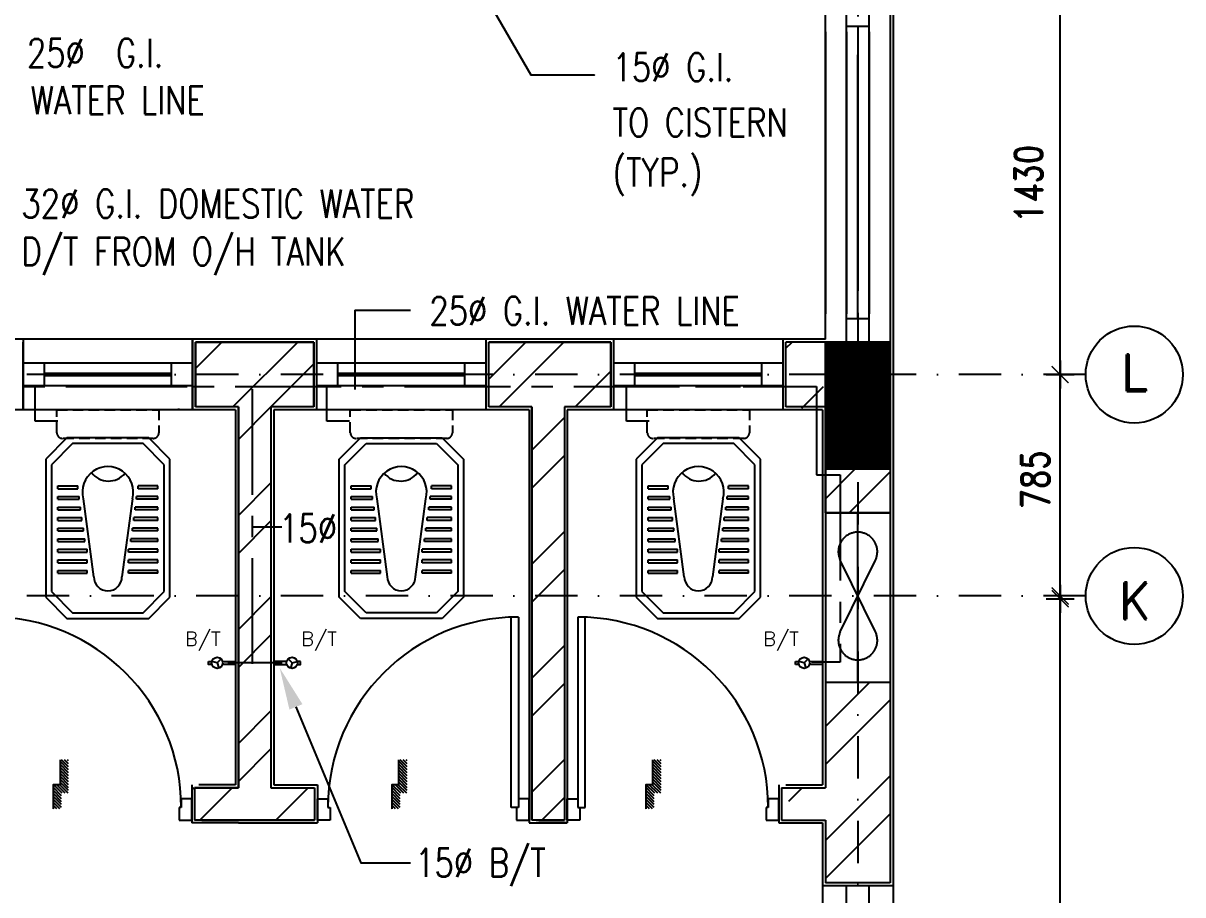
# Model space of a CAD drawing. Extents: x -437689 to -407696, y -55787 to -37037.
# Drawn here: x -429054 to -427000, y -42438 to -40893 of the extents above; entities that cross this region are included whole.
import ezdxf
from ezdxf.enums import TextEntityAlignment as Align

# ---------------------------------------------------------------- set-up
doc = ezdxf.new("R2010")
doc.units = 0
doc.header["$LTSCALE"] = 150
doc.header["$MEASUREMENT"] = 0
for name, pattern in [('CENTER', [2, 1.25, -0.25, 0.25, -0.25]), ('DASHDOT', [1, 0.5, -0.25, 0, -0.25]), ('HIDDEN', [9.525, 6.35, -3.175]), ('HIDDEN2', [0.1875, 0.125, -0.0625])]:
    doc.linetypes.add(name, pattern=pattern)
doc.layers.get('0').update_dxf_attribs({"linetype": 'CONTINUOUS'})
for name, color, linetype in [('2MM', 1, 'CONTINUOUS'), ('5MM', 6, 'CONTINUOUS'), ('COL', 2, 'CONTINUOUS'), ('DIM', 6, 'CONTINUOUS'), ('DOOR', 31, 'CONTINUOUS'), ('DROP', 64, 'CONTINUOUS'), ('GRID', 252, 'DASHDOT'), ('LAYER1', 4, 'CENTER'), ('TEXT', 7, 'CONTINUOUS'), ('TOILET', 9, 'CONTINUOUS'), ('VENT', 8, 'HIDDEN'), ('WALL', 7, 'CONTINUOUS'), ('WIN-1', 56, 'CONTINUOUS')]:
    doc.layers.add(name, color=color, linetype=linetype)
doc.styles.add('RD', font='ROMAND.shx', dxfattribs={"width": 0.8})
doc.styles.add('ROMAND', font='ROMAND', dxfattribs={"height": 300})
doc.styles.add('ROMANS', font='romans.shx', dxfattribs={"height": 200})
doc.styles.add('T', font='romans.shx', dxfattribs={"height": 450})

# ---------------------------------------------------------------- blocks, each defined once
blk = doc.blocks.new('*X0')
at = {"color": 0}
for p, q in [((12734.9, 9916.2), (12714.5, 9936.6)), ((12743.8, 9916.2), (12718.8, 9941.2)), ((12752.6, 9916.2), (12727.6, 9941.2)), ((12761.4, 9916.2), (12736.4, 9941.2)), ((12770.3, 9916.2), (12745.3, 9941.2)), ((12779.1, 9916.2), (12754.1, 9941.2)), ((12788, 9916.2), (12763, 9941.2)), ((12796.8, 9916.2), (12771.8, 9941.2)), ((12805.6, 9916.2), (12780.6, 9941.2)), ((12813.4, 9935), (12788.4, 9960)), ((12813.4, 9926.1), (12788.4, 9951.1)), ((12813.4, 9917.3), (12788.4, 9942.3)), ((12820.5, 9936.7), (12795.5, 9961.7)), ((12829.3, 9936.7), (12804.3, 9961.7)), ((12838.2, 9936.7), (12813.2, 9961.7)), ((12847, 9936.7), (12822, 9961.7)), ((12855.8, 9936.7), (12830.8, 9961.7)), ((12859.3, 9942.1), (12839.7, 9961.7)), ((12859.3, 9951), (12848.5, 9961.7)), ((12859.3, 9959.8), (12857.4, 9961.7)), ((12726.1, 9916.2), (12714.5, 9927.8)), ((12717.3, 9916.2), (12714.5, 9918.9))]:
    blk.add_line(p, q, dxfattribs=at)

msp = doc.modelspace()

# ---------------------------------------------------------------- linework, layer by layer
at = {"color": 8}
for q in [(-428367.9, -41401.5), (-428466.6, -41542.1)]:
    msp.add_line((-428466.6, -41401.5), q, dxfattribs=at)
at = {"color": 9, "linetype": 'HIDDEN2'}
for p, q in [((-428994.5, -41618.8), (-428994.5, -41578.1)), ((-428994.5, -41578.1), (-428813.6, -41578.1)), ((-428813.6, -41578.1), (-428813.6, -41618.8)), ((-428474.5, -41618.8), (-428474.5, -41578.1)), ((-428474.5, -41578.1), (-428293.6, -41578.1)), ((-428293.6, -41578.1), (-428293.6, -41618.8)), ((-427948.3, -41618.8), (-427948.3, -41578.1)), ((-427948.3, -41578.1), (-427767.3, -41578.1)), ((-427767.3, -41578.1), (-427767.3, -41618.8)), ((-428823.7, -41628.9), (-428984.4, -41628.9)), ((-428303.7, -41628.9), (-428464.4, -41628.9)), ((-427777.5, -41628.9), (-427938.2, -41628.9))]:
    msp.add_line(p, q, dxfattribs=at)
for p, q in [((-428596, -41786.5), (-428646.1, -41786.5)), ((-428710.4, -42026.8), (-428719.9, -42024.5)), ((-428710.4, -42026.8), (-428703.6, -42019.8)), ((-428710.4, -42026.8), (-428707.7, -42036.3)), ((-428577.7, -42026.8), (-428584.5, -42019.8)), ((-428577.7, -42026.8), (-428580.4, -42036.3)), ((-428577.7, -42026.8), (-428568.2, -42024.5)), ((-427685.6, -42024.2), (-427679.8, -42024.2)), ((-427685.6, -42029.5), (-427685.6, -42024.2)), ((-427679.8, -42029.5), (-427685.6, -42029.5)), ((-427670.4, -42026.8), (-427679.9, -42024.5)), ((-427670.4, -42026.8), (-427663.6, -42019.8)), ((-427670.4, -42026.8), (-427667.7, -42036.3)), ((-427661, -42024.2), (-427637.8, -42024.2)), ((-427637.8, -42029.5), (-427661, -42029.5)), ((-427637.8, -42024.2), (-427637.8, -42029.5))]:
    msp.add_line(p, q)
for points in [[(-428273.8, -40777.5), (-428154.6, -40984.5), (-428041.6, -40984.5), (-428041.6, -40984.5)], [(-428719.8, -42029.5), (-428725.6, -42029.5), (-428725.6, -42024.2)], [(-428725.6, -42024.2), (-428719.8, -42024.2)], [(-428701, -42024.2), (-428677.8, -42024.2), (-428677.8, -42029.5), (-428701, -42029.5)], [(-428587.1, -42024.2), (-428610.3, -42024.2), (-428610.3, -42029.5), (-428587.1, -42029.5)], [(-428568.3, -42029.5), (-428562.6, -42029.5), (-428562.6, -42024.2)], [(-428562.6, -42024.2), (-428568.3, -42024.2)], [(-428570.8, -42104.9), (-428455.8, -42381.1), (-428418.2, -42381.1), (-428367.8, -42381.1)]]:
    msp.add_lwpolyline(points)
for centre in [(-428710.4, -42026.8), (-428577.7, -42026.8), (-427670.4, -42026.8)]:
    msp.add_circle(centre, 9.79)
for centre, start, end in [((-428984.4, -41618.8), 180, 270), ((-428823.7, -41618.8), 270, 360), ((-428464.4, -41618.8), 180, 270), ((-428303.7, -41618.8), 270, 360), ((-427938.2, -41618.8), 180, 270), ((-427777.5, -41618.8), 270, 360)]:
    msp.add_arc(centre, 10.1, start, end, dxfattribs=at)
msp.add_solid([(-428582.4, -42109.7), (-428599.7, -42035.7), (-428559.3, -42100.1)])
at = {"layer": '2MM'}
for p, q in [((-427216.8, -41490.8), (-427216.8, -41540.8)), ((-427216.8, -41540.8), (-427216.8, -41490.8)), ((-427241.8, -41515.8), (-427191.8, -41515.8)), ((-427191.8, -41515.8), (-427241.8, -41515.8)), ((-427216.8, -41933.3), (-427216.8, -41883.3)), ((-427216.8, -41888.3), (-427216.8, -41938.3)), ((-427191.8, -41908.3), (-427241.8, -41908.3)), ((-427241.8, -41913.3), (-427191.8, -41913.3))]:
    msp.add_line(p, q, dxfattribs=at)
at = {"layer": '5MM'}
for points in [[(-428988.9, -42198.8), (-428988.9, -42243.1), (-429001.2, -42243.1), (-429001.2, -42285.6)], [(-428388.9, -42198.8), (-428388.9, -42243.1), (-428401.2, -42243.1), (-428401.2, -42285.6)], [(-427938.9, -42198.8), (-427938.9, -42243.1), (-427951.2, -42243.1), (-427951.2, -42285.6)]]:
    msp.add_lwpolyline(points, dxfattribs=at)
at = {"layer": 'COL'}
msp.add_line((-427632.8, -41683.1), (-427517.8, -41683.1), dxfattribs=at)
at = {"layer": 'COL', "const_width": 115}
for points in [[(-427575.3, -40858.1), (-427575.3, -40633.1)], [(-427575.3, -41458.1), (-427575.3, -41683.1)]]:
    msp.add_lwpolyline(points, dxfattribs=at)
at = {"layer": 'COL'}
msp.add_lwpolyline([(-427632.8, -41683.1), (-427632.8, -41458.1), (-427632.8, -41458.1), (-427517.8, -41458.1), (-427517.8, -41683.1)], dxfattribs=at)
at = {"layer": 'DIM', "color": 1, "ltscale": 900}
for p, q in [((-427216.8, -41503.3), (-427216.8, -40813.3)), ((-427216.8, -41895.8), (-427216.8, -41528.3)), ((-427216.8, -43400.8), (-427216.8, -41925.8))]:
    msp.add_line(p, q, dxfattribs=at)
at = {"layer": 'DIM', "color": 7, "const_width": 2.5}
for points in [[(-427201.8, -41530.8), (-427231.8, -41500.8)], [(-427231.8, -41500.8), (-427201.8, -41530.8)], [(-427231.8, -41893.3), (-427201.8, -41923.3)], [(-427201.8, -41928.3), (-427231.8, -41898.3)]]:
    msp.add_lwpolyline(points, dxfattribs=at)
at = {"layer": 'DOOR', "color": 8}
for p, q in [((-428189.7, -42283.1), (-428189.7, -41945.8)), ((-428176.6, -41945.6), (-428176.6, -42283.1)), ((-428071.6, -41945.6), (-428071.6, -42283.1)), ((-428058.4, -42283.1), (-428058.4, -41945.8)), ((-428095.3, -42248.1), (-428095.3, -42285.8)), ((-428774.1, -42283), (-428777.8, -42283)), ((-428777.8, -42283), (-428777.8, -42305.5)), ((-428755.3, -42268), (-428774.1, -42268)), ((-428774.1, -42268), (-428774.1, -42283)), ((-428755.3, -42305.5), (-428755.3, -42268)), ((-428532.8, -42305.6), (-428532.8, -42268.1)), ((-428532.8, -42268.1), (-428514.1, -42268.1)), ((-428514.1, -42268.1), (-428514.1, -42283.1)), ((-428514.1, -42283.1), (-428510.3, -42283.1)), ((-428510.3, -42283.1), (-428510.3, -42305.6)), ((-428176.6, -42283.1), (-428189.7, -42283.1)), ((-428176.6, -42283.1), (-428180.3, -42283.1)), ((-428180.3, -42283.1), (-428180.3, -42305.6)), ((-428157.8, -42268.1), (-428176.6, -42268.1)), ((-428176.6, -42268.1), (-428176.6, -42283.1)), ((-428157.8, -42305.6), (-428157.8, -42268.1)), ((-428090.3, -42305.6), (-428090.3, -42268.1)), ((-428090.3, -42268.1), (-428071.6, -42268.1)), ((-428071.6, -42268.1), (-428071.6, -42283.1)), ((-428071.6, -42283.1), (-428067.8, -42283.1)), ((-428071.6, -42283.1), (-428058.4, -42283.1)), ((-428067.8, -42283.1), (-428067.8, -42305.6)), ((-427734.1, -42283.1), (-427737.8, -42283.1)), ((-427737.8, -42283.1), (-427737.8, -42305.6)), ((-427715.3, -42268.1), (-427734.1, -42268.1)), ((-427734.1, -42268.1), (-427734.1, -42283.1)), ((-427715.3, -42305.6), (-427715.3, -42268.1)), ((-428777.8, -42305.5), (-428755.3, -42305.5)), ((-428755.3, -42305.6), (-428755.3, -42310.6)), ((-428510.3, -42305.6), (-428532.8, -42305.6)), ((-428180.3, -42305.6), (-428157.8, -42305.6)), ((-428140.3, -42310.6), (-428145.3, -42310.6)), ((-428067.8, -42305.6), (-428090.3, -42305.6)), ((-427737.8, -42305.6), (-427715.3, -42305.6))]:
    msp.add_line(p, q, dxfattribs=at)
for centre, start, end in [((-429111.6, -42283), 0, 90), ((-428176.6, -42283.1), 90, 180), ((-428071.6, -42283.1), 0, 90)]:
    msp.add_arc(centre, 337.5, start, end, dxfattribs=at)
at = {"layer": 'GRID'}
for p, q in [((-427575.3, -38254.2), (-427575.3, -43799.9)), ((-427171.5, -41515.8), (-430923.8, -41515.8)), ((-427171.5, -41908.3), (-430923.8, -41908.3)), ((-427171.5, -41908.3), (-430923.8, -41908.3))]:
    msp.add_line(p, q, dxfattribs=at)
at = {"layer": 'LAYER1'}
for p, q in [((-429578.5, -41537), (-427648.7, -41537)), ((-429033, -41598.4), (-429033, -41535.1)), ((-428843.2, -41537), (-428763.6, -41537)), ((-428648.2, -41541.4), (-428648.2, -42028.3)), ((-428516.4, -41598.4), (-428516.4, -41535.1)), ((-427985.2, -41598.4), (-427985.2, -41535.1)), ((-427862.8, -41537), (-427783.2, -41537)), ((-427648.7, -41537), (-427648.7, -41693.4)), ((-428992.8, -41598.4), (-429033, -41598.4)), ((-428476.2, -41598.4), (-428516.4, -41598.4)), ((-427945, -41598.4), (-427985.2, -41598.4)), ((-427648.7, -41693.4), (-427606.8, -41693.4)), ((-427606.8, -41693.4), (-427606.8, -42025.9)), ((-428595.1, -42026.7), (-428691.3, -42026.7)), ((-427606.8, -42025.9), (-427657.1, -42025.9))]:
    msp.add_line(p, q, dxfattribs=at)
at = {"layer": 'TEXT', "linetype": 'CONTINUOUS'}
for centre in [(-427085.5, -41515.8), (-427085.5, -41908.3)]:
    msp.add_circle(centre, 86, dxfattribs=at)
at = {"layer": 'TOILET'}
for p, q in [((-428976.6, -41628.1), (-429014.1, -41665.6)), ((-428966.6, -41638.1), (-429004.1, -41675.6)), ((-428831.6, -41628.1), (-428976.6, -41628.1)), ((-428841.6, -41638.1), (-428966.6, -41638.1)), ((-428804.1, -41675.6), (-428841.6, -41638.1)), ((-428794.1, -41665.6), (-428831.6, -41628.1)), ((-428494.1, -41665.6), (-428456.6, -41628.1)), ((-428484.1, -41675.6), (-428446.6, -41638.1)), ((-428456.6, -41628.1), (-428311.6, -41628.1)), ((-428446.6, -41638.1), (-428321.6, -41638.1)), ((-428321.6, -41638.1), (-428284.1, -41675.6)), ((-428311.6, -41628.1), (-428274.1, -41665.6)), ((-427930.3, -41628.1), (-427967.8, -41665.6)), ((-427920.3, -41638.1), (-427957.8, -41675.6)), ((-427785.3, -41628.1), (-427930.3, -41628.1)), ((-427795.3, -41638.1), (-427920.3, -41638.1)), ((-427757.8, -41675.6), (-427795.3, -41638.1)), ((-427747.8, -41665.6), (-427785.3, -41628.1)), ((-429014.1, -41665.6), (-429014.1, -41910.6)), ((-428794.1, -41910.6), (-428794.1, -41665.6)), ((-428494.1, -41910.6), (-428494.1, -41665.6)), ((-428274.1, -41665.6), (-428274.1, -41910.6)), ((-427967.8, -41665.6), (-427967.8, -41910.6)), ((-427747.8, -41910.6), (-427747.8, -41665.6)), ((-429004.1, -41675.6), (-429004.1, -41900.6)), ((-428804.1, -41900.6), (-428804.1, -41675.6)), ((-428484.1, -41900.6), (-428484.1, -41675.6)), ((-428284.1, -41675.6), (-428284.1, -41900.6)), ((-427957.8, -41675.6), (-427957.8, -41900.6)), ((-427757.8, -41900.6), (-427757.8, -41675.6)), ((-428992.8, -41718.1), (-428992.8, -41713.1)), ((-428992.8, -41718.1), (-428992.8, -41713.1)), ((-428992.8, -41713.1), (-428957.5, -41713.1)), ((-428992.8, -41713.1), (-428957.5, -41713.1)), ((-428992.8, -41718.1), (-428957.5, -41718.1)), ((-428992.8, -41718.1), (-428957.5, -41718.1)), ((-428957.5, -41718.1), (-428957.5, -41713.1)), ((-428957.5, -41718.1), (-428957.5, -41713.1)), ((-428850.6, -41718.1), (-428850.6, -41713.1)), ((-428850.6, -41718.1), (-428850.6, -41713.1)), ((-428815.3, -41713.1), (-428850.6, -41713.1)), ((-428815.3, -41713.1), (-428850.6, -41713.1)), ((-428815.3, -41718.1), (-428850.6, -41718.1)), ((-428815.3, -41718.1), (-428850.6, -41718.1)), ((-428815.3, -41718.1), (-428815.3, -41713.1)), ((-428815.3, -41718.1), (-428815.3, -41713.1)), ((-428472.8, -41718.1), (-428472.8, -41713.1)), ((-428472.8, -41718.1), (-428472.8, -41713.1)), ((-428472.8, -41713.1), (-428437.5, -41713.1)), ((-428472.8, -41713.1), (-428437.5, -41713.1)), ((-428472.8, -41718.1), (-428437.5, -41718.1)), ((-428472.8, -41718.1), (-428437.5, -41718.1)), ((-428437.5, -41718.1), (-428437.5, -41713.1)), ((-428437.5, -41718.1), (-428437.5, -41713.1)), ((-428330.6, -41718.1), (-428330.6, -41713.1)), ((-428330.6, -41718.1), (-428330.6, -41713.1)), ((-428295.3, -41713.1), (-428330.6, -41713.1)), ((-428295.3, -41713.1), (-428330.6, -41713.1)), ((-428295.3, -41718.1), (-428330.6, -41718.1)), ((-428295.3, -41718.1), (-428330.6, -41718.1)), ((-428295.3, -41718.1), (-428295.3, -41713.1)), ((-428295.3, -41718.1), (-428295.3, -41713.1)), ((-427946.5, -41718.1), (-427946.5, -41713.1)), ((-427946.5, -41718.1), (-427946.5, -41713.1)), ((-427946.5, -41713.1), (-427911.2, -41713.1)), ((-427946.5, -41713.1), (-427911.2, -41713.1)), ((-427946.5, -41718.1), (-427911.2, -41718.1)), ((-427946.5, -41718.1), (-427911.2, -41718.1)), ((-427911.2, -41718.1), (-427911.2, -41713.1)), ((-427911.2, -41718.1), (-427911.2, -41713.1)), ((-427804.4, -41718.1), (-427804.4, -41713.1)), ((-427804.4, -41718.1), (-427804.4, -41713.1)), ((-427769.1, -41713.1), (-427804.4, -41713.1)), ((-427769.1, -41713.1), (-427804.4, -41713.1)), ((-427769.1, -41718.1), (-427804.4, -41718.1)), ((-427769.1, -41718.1), (-427804.4, -41718.1)), ((-427769.1, -41718.1), (-427769.1, -41713.1)), ((-427769.1, -41718.1), (-427769.1, -41713.1)), ((-428992.8, -41731.9), (-428955, -41731.9)), ((-428992.8, -41736.9), (-428992.8, -41731.9)), ((-428992.8, -41736.9), (-428955, -41736.9)), ((-428955, -41736.9), (-428955, -41731.9)), ((-428929.1, -41874.1), (-428947.5, -41736)), ((-428860.6, -41736), (-428879.1, -41874.1)), ((-428815.3, -41731.9), (-428853.1, -41731.9)), ((-428853.1, -41736.9), (-428853.1, -41731.9)), ((-428815.3, -41736.9), (-428853.1, -41736.9)), ((-428815.3, -41736.9), (-428815.3, -41731.9)), ((-428472.8, -41736.9), (-428472.8, -41731.9)), ((-428472.8, -41731.9), (-428435, -41731.9)), ((-428472.8, -41736.9), (-428435, -41736.9)), ((-428435, -41736.9), (-428435, -41731.9)), ((-428427.5, -41736), (-428409.1, -41874.1)), ((-428359.1, -41874.1), (-428340.6, -41736)), ((-428333.1, -41736.9), (-428333.1, -41731.9)), ((-428295.3, -41731.9), (-428333.1, -41731.9)), ((-428295.3, -41736.9), (-428333.1, -41736.9)), ((-428295.3, -41736.9), (-428295.3, -41731.9)), ((-427946.5, -41731.9), (-427908.7, -41731.9)), ((-427946.5, -41736.9), (-427946.5, -41731.9)), ((-427946.5, -41736.9), (-427908.7, -41736.9)), ((-427908.7, -41736.9), (-427908.7, -41731.9)), ((-427882.8, -41874.1), (-427901.3, -41736)), ((-427814.3, -41736), (-427832.8, -41874.1)), ((-427769.1, -41731.9), (-427806.9, -41731.9)), ((-427806.9, -41736.9), (-427806.9, -41731.9)), ((-427769.1, -41736.9), (-427806.9, -41736.9)), ((-427769.1, -41736.9), (-427769.1, -41731.9)), ((-428992.8, -41750.6), (-428952.5, -41750.6)), ((-428992.8, -41750.6), (-428952.5, -41750.6)), ((-428992.8, -41755.6), (-428992.8, -41750.6)), ((-428992.8, -41755.6), (-428992.8, -41750.6)), ((-428992.8, -41755.6), (-428952.5, -41755.6)), ((-428992.8, -41755.6), (-428952.5, -41755.6)), ((-428992.8, -41769.4), (-428950, -41769.4)), ((-428992.8, -41774.4), (-428992.8, -41769.4)), ((-428952.5, -41755.6), (-428952.5, -41750.6)), ((-428952.5, -41755.6), (-428952.5, -41750.6)), ((-428950, -41774.4), (-428950, -41769.4)), ((-428858.2, -41774.4), (-428858.2, -41769.4)), ((-428815.3, -41769.4), (-428858.2, -41769.4)), ((-428815.3, -41750.6), (-428855.6, -41750.6)), ((-428855.6, -41755.6), (-428855.6, -41750.6)), ((-428815.3, -41750.6), (-428855.6, -41750.6)), ((-428855.6, -41755.6), (-428855.6, -41750.6)), ((-428815.3, -41755.6), (-428855.6, -41755.6)), ((-428815.3, -41755.6), (-428855.6, -41755.6)), ((-428815.3, -41755.6), (-428815.3, -41750.6)), ((-428815.3, -41755.6), (-428815.3, -41750.6)), ((-428815.3, -41774.4), (-428815.3, -41769.4)), ((-428472.8, -41755.6), (-428472.8, -41750.6)), ((-428472.8, -41755.6), (-428472.8, -41750.6)), ((-428472.8, -41750.6), (-428432.5, -41750.6)), ((-428472.8, -41750.6), (-428432.5, -41750.6)), ((-428472.8, -41755.6), (-428432.5, -41755.6)), ((-428472.8, -41755.6), (-428432.5, -41755.6)), ((-428472.8, -41774.4), (-428472.8, -41769.4)), ((-428472.8, -41769.4), (-428430, -41769.4)), ((-428432.5, -41755.6), (-428432.5, -41750.6)), ((-428432.5, -41755.6), (-428432.5, -41750.6)), ((-428430, -41774.4), (-428430, -41769.4)), ((-428338.2, -41774.4), (-428338.2, -41769.4)), ((-428295.3, -41769.4), (-428338.2, -41769.4)), ((-428335.6, -41755.6), (-428335.6, -41750.6)), ((-428295.3, -41750.6), (-428335.6, -41750.6)), ((-428335.6, -41755.6), (-428335.6, -41750.6)), ((-428295.3, -41750.6), (-428335.6, -41750.6)), ((-428295.3, -41755.6), (-428335.6, -41755.6)), ((-428295.3, -41755.6), (-428335.6, -41755.6)), ((-428295.3, -41755.6), (-428295.3, -41750.6)), ((-428295.3, -41755.6), (-428295.3, -41750.6)), ((-428295.3, -41774.4), (-428295.3, -41769.4)), ((-427946.5, -41750.6), (-427906.2, -41750.6)), ((-427946.5, -41750.6), (-427906.2, -41750.6)), ((-427946.5, -41755.6), (-427946.5, -41750.6)), ((-427946.5, -41755.6), (-427946.5, -41750.6)), ((-427946.5, -41755.6), (-427906.2, -41755.6)), ((-427946.5, -41755.6), (-427906.2, -41755.6)), ((-427946.5, -41769.4), (-427903.7, -41769.4)), ((-427946.5, -41774.4), (-427946.5, -41769.4)), ((-427906.2, -41755.6), (-427906.2, -41750.6)), ((-427906.2, -41755.6), (-427906.2, -41750.6)), ((-427903.7, -41774.4), (-427903.7, -41769.4)), ((-427811.9, -41774.4), (-427811.9, -41769.4)), ((-427769.1, -41769.4), (-427811.9, -41769.4)), ((-427769.1, -41750.6), (-427809.4, -41750.6)), ((-427809.4, -41755.6), (-427809.4, -41750.6)), ((-427769.1, -41750.6), (-427809.4, -41750.6)), ((-427809.4, -41755.6), (-427809.4, -41750.6)), ((-427769.1, -41755.6), (-427809.4, -41755.6)), ((-427769.1, -41755.6), (-427809.4, -41755.6)), ((-427769.1, -41755.6), (-427769.1, -41750.6)), ((-427769.1, -41755.6), (-427769.1, -41750.6)), ((-427769.1, -41774.4), (-427769.1, -41769.4)), ((-428992.8, -41774.4), (-428950, -41774.4)), ((-428992.8, -41788.1), (-428947.5, -41788.1)), ((-428992.8, -41788.1), (-428947.5, -41788.1)), ((-428992.8, -41793.1), (-428992.8, -41788.1)), ((-428992.8, -41793.1), (-428992.8, -41788.1)), ((-428947.5, -41793.1), (-428947.5, -41788.1)), ((-428947.5, -41793.1), (-428947.5, -41788.1)), ((-428860.7, -41793.1), (-428860.7, -41788.1)), ((-428860.7, -41793.1), (-428860.7, -41788.1)), ((-428815.3, -41788.1), (-428860.7, -41788.1)), ((-428815.3, -41788.1), (-428860.7, -41788.1)), ((-428815.3, -41774.4), (-428858.2, -41774.4)), ((-428815.3, -41793.1), (-428815.3, -41788.1)), ((-428815.3, -41793.1), (-428815.3, -41788.1)), ((-428472.8, -41774.4), (-428430, -41774.4)), ((-428472.8, -41793.1), (-428472.8, -41788.1)), ((-428472.8, -41793.1), (-428472.8, -41788.1)), ((-428472.8, -41788.1), (-428427.5, -41788.1)), ((-428472.8, -41788.1), (-428427.5, -41788.1)), ((-428427.5, -41793.1), (-428427.5, -41788.1)), ((-428427.5, -41793.1), (-428427.5, -41788.1)), ((-428340.7, -41793.1), (-428340.7, -41788.1)), ((-428295.3, -41788.1), (-428340.7, -41788.1)), ((-428340.7, -41793.1), (-428340.7, -41788.1)), ((-428295.3, -41788.1), (-428340.7, -41788.1)), ((-428295.3, -41774.4), (-428338.2, -41774.4)), ((-428295.3, -41793.1), (-428295.3, -41788.1)), ((-428295.3, -41793.1), (-428295.3, -41788.1)), ((-427946.5, -41774.4), (-427903.7, -41774.4)), ((-427946.5, -41788.1), (-427901.2, -41788.1)), ((-427946.5, -41788.1), (-427901.2, -41788.1)), ((-427946.5, -41793.1), (-427946.5, -41788.1)), ((-427946.5, -41793.1), (-427946.5, -41788.1)), ((-427901.2, -41793.1), (-427901.2, -41788.1)), ((-427901.2, -41793.1), (-427901.2, -41788.1)), ((-427814.4, -41793.1), (-427814.4, -41788.1)), ((-427814.4, -41793.1), (-427814.4, -41788.1)), ((-427769.1, -41788.1), (-427814.4, -41788.1)), ((-427769.1, -41788.1), (-427814.4, -41788.1)), ((-427769.1, -41774.4), (-427811.9, -41774.4)), ((-427769.1, -41793.1), (-427769.1, -41788.1)), ((-427769.1, -41793.1), (-427769.1, -41788.1)), ((-428992.8, -41793.1), (-428947.5, -41793.1)), ((-428992.8, -41793.1), (-428947.5, -41793.1)), ((-428992.8, -41806.9), (-428945, -41806.9)), ((-428992.8, -41811.9), (-428992.8, -41806.9)), ((-428945, -41811.9), (-428945, -41806.9)), ((-428863.2, -41811.9), (-428863.2, -41806.9)), ((-428815.3, -41806.9), (-428863.2, -41806.9)), ((-428815.3, -41793.1), (-428860.7, -41793.1)), ((-428815.3, -41793.1), (-428860.7, -41793.1)), ((-428815.3, -41811.9), (-428815.3, -41806.9)), ((-428472.8, -41793.1), (-428427.5, -41793.1)), ((-428472.8, -41793.1), (-428427.5, -41793.1)), ((-428472.8, -41811.9), (-428472.8, -41806.9)), ((-428472.8, -41806.9), (-428425, -41806.9)), ((-428425, -41811.9), (-428425, -41806.9)), ((-428343.2, -41811.9), (-428343.2, -41806.9)), ((-428295.3, -41806.9), (-428343.2, -41806.9)), ((-428295.3, -41793.1), (-428340.7, -41793.1)), ((-428295.3, -41793.1), (-428340.7, -41793.1)), ((-428295.3, -41811.9), (-428295.3, -41806.9)), ((-427946.5, -41793.1), (-427901.2, -41793.1)), ((-427946.5, -41793.1), (-427901.2, -41793.1)), ((-427946.5, -41806.9), (-427898.7, -41806.9)), ((-427946.5, -41811.9), (-427946.5, -41806.9)), ((-427898.7, -41811.9), (-427898.7, -41806.9)), ((-427816.9, -41811.9), (-427816.9, -41806.9)), ((-427769.1, -41806.9), (-427816.9, -41806.9)), ((-427769.1, -41793.1), (-427814.4, -41793.1)), ((-427769.1, -41793.1), (-427814.4, -41793.1)), ((-427769.1, -41811.9), (-427769.1, -41806.9)), ((-428992.8, -41811.9), (-428945, -41811.9)), ((-428992.8, -41825.6), (-428940.8, -41825.6)), ((-428992.8, -41830.6), (-428992.8, -41825.6)), ((-428992.8, -41825.6), (-428940.8, -41825.6)), ((-428992.8, -41830.6), (-428992.8, -41825.6)), ((-428992.8, -41830.6), (-428940.8, -41830.6)), ((-428992.8, -41830.6), (-428940.8, -41830.6)), ((-428940.8, -41830.6), (-428940.8, -41825.6)), ((-428940.8, -41830.6), (-428940.8, -41825.6)), ((-428867.3, -41830.6), (-428867.3, -41825.6)), ((-428867.3, -41830.6), (-428867.3, -41825.6)), ((-428815.3, -41825.6), (-428867.3, -41825.6)), ((-428815.3, -41825.6), (-428867.3, -41825.6)), ((-428815.3, -41830.6), (-428867.3, -41830.6)), ((-428815.3, -41830.6), (-428867.3, -41830.6)), ((-428815.3, -41811.9), (-428863.2, -41811.9)), ((-428815.3, -41830.6), (-428815.3, -41825.6)), ((-428815.3, -41830.6), (-428815.3, -41825.6)), ((-428472.8, -41811.9), (-428425, -41811.9)), ((-428472.8, -41830.6), (-428472.8, -41825.6)), ((-428472.8, -41830.6), (-428472.8, -41825.6)), ((-428472.8, -41825.6), (-428420.8, -41825.6)), ((-428472.8, -41825.6), (-428420.8, -41825.6)), ((-428472.8, -41830.6), (-428420.8, -41830.6)), ((-428472.8, -41830.6), (-428420.8, -41830.6)), ((-428420.8, -41830.6), (-428420.8, -41825.6)), ((-428420.8, -41830.6), (-428420.8, -41825.6)), ((-428295.3, -41825.6), (-428347.3, -41825.6)), ((-428347.3, -41830.6), (-428347.3, -41825.6)), ((-428295.3, -41825.6), (-428347.3, -41825.6)), ((-428347.3, -41830.6), (-428347.3, -41825.6)), ((-428295.3, -41830.6), (-428347.3, -41830.6)), ((-428295.3, -41830.6), (-428347.3, -41830.6)), ((-428295.3, -41811.9), (-428343.2, -41811.9)), ((-428295.3, -41830.6), (-428295.3, -41825.6)), ((-428295.3, -41830.6), (-428295.3, -41825.6)), ((-427946.5, -41811.9), (-427898.7, -41811.9)), ((-427946.5, -41825.6), (-427894.6, -41825.6)), ((-427946.5, -41830.6), (-427946.5, -41825.6)), ((-427946.5, -41825.6), (-427894.6, -41825.6)), ((-427946.5, -41830.6), (-427946.5, -41825.6)), ((-427946.5, -41830.6), (-427894.6, -41830.6)), ((-427946.5, -41830.6), (-427894.6, -41830.6)), ((-427894.6, -41830.6), (-427894.6, -41825.6)), ((-427894.6, -41830.6), (-427894.6, -41825.6)), ((-427821.1, -41830.6), (-427821.1, -41825.6)), ((-427821.1, -41830.6), (-427821.1, -41825.6)), ((-427769.1, -41825.6), (-427821.1, -41825.6)), ((-427769.1, -41825.6), (-427821.1, -41825.6)), ((-427769.1, -41830.6), (-427821.1, -41830.6)), ((-427769.1, -41830.6), (-427821.1, -41830.6)), ((-427769.1, -41811.9), (-427816.9, -41811.9)), ((-427769.1, -41830.6), (-427769.1, -41825.6)), ((-427769.1, -41830.6), (-427769.1, -41825.6)), ((-428992.8, -41844.4), (-428940.8, -41844.4)), ((-428992.8, -41849.4), (-428992.8, -41844.4)), ((-428992.8, -41849.4), (-428940.8, -41849.4)), ((-428940.8, -41849.4), (-428940.8, -41844.4)), ((-428867.3, -41849.4), (-428867.3, -41844.4)), ((-428815.3, -41844.4), (-428867.3, -41844.4)), ((-428815.3, -41849.4), (-428867.3, -41849.4)), ((-428815.3, -41849.4), (-428815.3, -41844.4)), ((-428472.8, -41849.4), (-428472.8, -41844.4)), ((-428472.8, -41844.4), (-428420.8, -41844.4)), ((-428472.8, -41849.4), (-428420.8, -41849.4)), ((-428420.8, -41849.4), (-428420.8, -41844.4)), ((-428295.3, -41844.4), (-428347.3, -41844.4)), ((-428347.3, -41849.4), (-428347.3, -41844.4)), ((-428295.3, -41849.4), (-428347.3, -41849.4)), ((-428295.3, -41849.4), (-428295.3, -41844.4)), ((-427946.5, -41844.4), (-427894.6, -41844.4)), ((-427946.5, -41849.4), (-427946.5, -41844.4)), ((-427946.5, -41849.4), (-427894.6, -41849.4)), ((-427894.6, -41849.4), (-427894.6, -41844.4)), ((-427821.1, -41849.4), (-427821.1, -41844.4)), ((-427769.1, -41844.4), (-427821.1, -41844.4)), ((-427769.1, -41849.4), (-427821.1, -41849.4)), ((-427769.1, -41849.4), (-427769.1, -41844.4)), ((-428992.8, -41868.1), (-428992.8, -41863.1)), ((-428992.8, -41863.1), (-428940.8, -41863.1)), ((-428992.8, -41868.1), (-428940.8, -41868.1)), ((-428940.8, -41868.1), (-428940.8, -41863.1)), ((-428867.3, -41868.1), (-428867.3, -41863.1)), ((-428815.3, -41863.1), (-428867.3, -41863.1)), ((-428815.3, -41868.1), (-428867.3, -41868.1)), ((-428815.3, -41868.1), (-428815.3, -41863.1)), ((-428472.8, -41868.1), (-428472.8, -41863.1)), ((-428472.8, -41863.1), (-428420.8, -41863.1)), ((-428472.8, -41868.1), (-428420.8, -41868.1)), ((-428420.8, -41868.1), (-428420.8, -41863.1)), ((-428347.3, -41868.1), (-428347.3, -41863.1)), ((-428295.3, -41863.1), (-428347.3, -41863.1)), ((-428295.3, -41868.1), (-428347.3, -41868.1)), ((-428295.3, -41868.1), (-428295.3, -41863.1)), ((-427946.5, -41868.1), (-427946.5, -41863.1)), ((-427946.5, -41863.1), (-427894.6, -41863.1)), ((-427946.5, -41868.1), (-427894.6, -41868.1)), ((-427894.6, -41868.1), (-427894.6, -41863.1)), ((-427821.1, -41868.1), (-427821.1, -41863.1)), ((-427769.1, -41863.1), (-427821.1, -41863.1)), ((-427769.1, -41868.1), (-427821.1, -41868.1)), ((-427769.1, -41868.1), (-427769.1, -41863.1)), ((-429014.1, -41910.6), (-428976.6, -41948.1)), ((-429004.1, -41900.6), (-428966.6, -41938.1)), ((-428841.6, -41938.1), (-428804.1, -41900.6)), ((-428831.6, -41948.1), (-428794.1, -41910.6)), ((-428456.6, -41948.1), (-428494.1, -41910.6)), ((-428446.6, -41938.1), (-428484.1, -41900.6)), ((-428284.1, -41900.6), (-428321.6, -41938.1)), ((-428274.1, -41910.6), (-428311.6, -41948.1)), ((-427967.8, -41910.6), (-427930.3, -41948.1)), ((-427957.8, -41900.6), (-427920.3, -41938.1)), ((-427795.3, -41938.1), (-427757.8, -41900.6)), ((-427785.3, -41948.1), (-427747.8, -41910.6)), ((-428976.6, -41948.1), (-428831.6, -41948.1)), ((-428966.6, -41938.1), (-428841.6, -41938.1)), ((-428311.6, -41948.1), (-428456.6, -41948.1)), ((-428321.6, -41938.1), (-428446.6, -41938.1)), ((-427930.3, -41948.1), (-427785.3, -41948.1)), ((-427920.3, -41938.1), (-427795.3, -41938.1))]:
    msp.add_line(p, q, dxfattribs=at)
for centre, radius, start, end in [((-428904.1, -41724.1), 45.1, 344.7619, 195.2381), ((-428384.1, -41724.1), 45.1, 344.7619, 195.2381), ((-427857.8, -41724.1), 45.1, 344.7619, 195.2381), ((-428902.8, -41667.1), 37.5, 216.6057, 320.7737), ((-428385.4, -41667.1), 37.5, 219.2263, 323.3943), ((-427856.5, -41667.1), 37.5, 216.6057, 320.7737), ((-428904.1, -41874.1), 25, 180, 360), ((-428384.1, -41874.1), 25, 180, 360), ((-427857.8, -41874.1), 25, 180, 360)]:
    msp.add_arc(centre, radius, start, end, dxfattribs=at)
at = {"layer": 'VENT'}
for p, q in [((-427555.3, -40899.1), (-427595.3, -40899.1)), ((-427575.3, -40899.1), (-427575.3, -41367.1)), ((-427575.3, -40945.6), (-427575.3, -41367.1)), ((-427575.3, -41370.6), (-427575.3, -40949.1)), ((-427575.3, -41417.1), (-427575.3, -40949.1)), ((-427555.3, -41417.1), (-427595.3, -41417.1))]:
    msp.add_line(p, q, dxfattribs=at)
at = {"layer": 'VENT', "const_width": 7.5}
for points in [[(-428791.6, -41515.6), (-429016.6, -41515.6)], [(-428271.6, -41515.6), (-428496.6, -41515.6)], [(-427745.3, -41515.6), (-427970.3, -41515.6)]]:
    msp.add_lwpolyline(points, dxfattribs=at)
at = {"layer": 'WALL', "color": 9}
for p, q in [((-427512.8, -39294.3), (-427512.8, -42369.4)), ((-427632.8, -41453.1), (-429600.3, -41453.1)), ((-428749.1, -41573.1), (-428749.1, -41458.1)), ((-428749.1, -41458.1), (-428539.1, -41458.1)), ((-428539.1, -41458.1), (-428539.1, -41573.1)), ((-428677.8, -41578.1), (-429130.3, -41578.1)), ((-428672.8, -41573.1), (-428749.1, -41573.1)), ((-428677.8, -41578.1), (-428677.8, -42243.1)), ((-428672.8, -41573.1), (-428672.8, -42248.1)), ((-428672.8, -42248.1), (-428672.8, -41573.1)), ((-428539.1, -41573.1), (-428615.3, -41573.1)), ((-428615.3, -41573.1), (-428615.3, -42248.1)), ((-428157.8, -41578.1), (-428610.3, -41578.1)), ((-428610.3, -41578.1), (-428610.3, -42243.1)), ((-428157.8, -41578.1), (-428157.8, -42310.6)), ((-427637.8, -41578.1), (-428090.3, -41578.1)), ((-428090.3, -41578.1), (-428090.3, -42310.6)), ((-427637.8, -41578.1), (-427637.8, -42243.1)), ((-428755.4, -42243.1), (-428755.4, -42305.6)), ((-428750.4, -42248.1), (-428672.8, -42248.1)), ((-428677.8, -42243.1), (-428742.8, -42243.1)), ((-428615.3, -42248.1), (-428537.8, -42248.1)), ((-428537.8, -42248.1), (-428537.8, -42305.6)), ((-428532.8, -42243.1), (-428532.8, -42310.6)), ((-427715.3, -42243.1), (-427715.3, -42310.6)), ((-428672.8, -42310.6), (-428755.4, -42310.6)), ((-428537.8, -42305.6), (-428750.4, -42305.5)), ((-428615.3, -42310.6), (-428532.8, -42310.6)), ((-427637.8, -42310.6), (-427637.8, -43345.6)), ((-427512.8, -42363.1), (-427512.8, -43079.3))]:
    msp.add_line(p, q, dxfattribs=at)
at = {"layer": 'WALL'}
for p, q in [((-427517.8, -39899.3), (-427517.8, -42369.4)), ((-427632.8, -41453.1), (-427632.8, -40863.1)), ((-427632.8, -40908.1), (-427632.8, -41408.1)), ((-427632.8, -40908.1), (-427632.8, -41408.1)), ((-427632.8, -41408.1), (-427632.8, -40908.1)), ((-427632.8, -41408.1), (-427632.8, -40908.1)), ((-427632.8, -40908.1), (-427632.8, -41408.1)), ((-427632.8, -40908.1), (-427632.8, -41408.1)), ((-427632.8, -41408.1), (-427632.8, -40908.1)), ((-428539.1, -41458.1), (-428749.1, -41458.1)), ((-428012.8, -41458.1), (-428229.1, -41458.1)), ((-427517.8, -41458.1), (-427702.8, -41458.1)), ((-428672.8, -41573.1), (-428749.1, -41573.1)), ((-428539.1, -41573.1), (-428615.3, -41573.1)), ((-428615.3, -41573.1), (-428615.3, -42248.1)), ((-428152.8, -41573.1), (-428229.1, -41573.1)), ((-428152.8, -41573.1), (-428152.8, -42305.6)), ((-428152.8, -41573.1), (-428152.8, -42305.6)), ((-428152.8, -41573.1), (-428152.8, -42305.6)), ((-428012.8, -41573.1), (-428095.3, -41573.1)), ((-428095.3, -41573.1), (-428095.3, -42305.6)), ((-428095.3, -41573.1), (-428095.3, -42305.6)), ((-427632.8, -41573.1), (-427702.8, -41573.1)), ((-427632.8, -41573.1), (-427632.8, -42248.1)), ((-427632.8, -41573.1), (-427632.8, -42248.1)), ((-428672.8, -42248.1), (-428750.4, -42248.1)), ((-428750.4, -42248.1), (-428750.4, -42305.6)), ((-428537.8, -42248.1), (-428537.8, -42305.6)), ((-427710.3, -42248.1), (-427710.3, -42305.6)), ((-428672.8, -42305.6), (-428750.4, -42305.6)), ((-428615.3, -42305.6), (-428537.8, -42305.6)), ((-428095.3, -42305.6), (-428152.8, -42305.6)), ((-428090.3, -42310.6), (-428140.3, -42310.6)), ((-427632.8, -42305.6), (-427632.8, -42416.8)), ((-427517.8, -42363.1), (-427517.8, -42416.8))]:
    msp.add_line(p, q, dxfattribs=at)
at = {"layer": 'WALL', "linetype": 'DASHDOT', "ltscale": 900}
for p, q in [((-429054.1, -41453.1), (-429054.1, -41578.1)), ((-428754.1, -41573.1), (-428754.1, -41453.1)), ((-428749.1, -41458.1), (-428749.1, -41573.1)), ((-428539.1, -41573.1), (-428539.1, -41458.1)), ((-428229.1, -41573.1), (-428229.1, -41458.1)), ((-428229.1, -41573.1), (-428229.1, -41458.1)), ((-428229.1, -41458.1), (-428012.8, -41458.1)), ((-428012.8, -41573.1), (-428012.8, -41458.1)), ((-428012.8, -41458.1), (-428012.8, -41573.1)), ((-427702.8, -41573.1), (-427702.8, -41458.1)), ((-428779.1, -41575.7), (-428779.1, -41578.1)), ((-428152.8, -41573.1), (-428229.1, -41573.1)), ((-428152.8, -42305.6), (-428152.8, -41573.1)), ((-428012.8, -41573.1), (-428095.3, -41573.1)), ((-428095.3, -41573.1), (-428095.3, -42305.6)), ((-427632.8, -41683.1), (-427517.8, -41683.1)), ((-427632.8, -41761), (-427632.8, -41683.1)), ((-427517.8, -41683.1), (-427517.8, -41761)), ((-427632.8, -41761), (-427517.8, -41761)), ((-427517.8, -41761), (-427632.8, -41761)), ((-427575.3, -42061), (-427575.3, -41761)), ((-427544.2, -41971.6), (-427606.4, -41845)), ((-427606.4, -41971.6), (-427544.2, -41845)), ((-427632.8, -42061), (-427517.8, -42061)), ((-428095.3, -42305.6), (-428152.8, -42305.6))]:
    msp.add_line(p, q, dxfattribs=at)
at = {"layer": 'WALL', "linetype": 'CONTINUOUS', "ltscale": 900}
for p, q in [((-429054.1, -41575.7), (-429054.1, -41458.1)), ((-428754.1, -41575.7), (-428754.1, -41458.1)), ((-428534.1, -41575.7), (-428534.1, -41458.1)), ((-428234.1, -41575.7), (-428234.1, -41458.1)), ((-428007.8, -41575.7), (-428007.8, -41458.1)), ((-427707.8, -41575.7), (-427707.8, -41458.1)), ((-429016.6, -41535.6), (-429016.6, -41495.6)), ((-428791.6, -41535.6), (-428791.6, -41495.6)), ((-428496.6, -41535.6), (-428496.6, -41495.6)), ((-428271.6, -41535.6), (-428271.6, -41495.6)), ((-427970.3, -41535.6), (-427970.3, -41495.6)), ((-427745.3, -41535.6), (-427745.3, -41495.6)), ((-427517.8, -42416.8), (-427632.8, -42416.8))]:
    msp.add_line(p, q, dxfattribs=at)
at = {"layer": 'WALL', "color": 9, "linetype": 'DASHDOT', "ltscale": 900}
for p, q in [((-428754.1, -41453.1), (-428754.1, -41578.1)), ((-428749.1, -41505), (-428702.2, -41458.1)), ((-428682.5, -41573.1), (-428567.5, -41458.1)), ((-428534.1, -41578.1), (-428534.1, -41453.1)), ((-428234.1, -41578.1), (-428234.1, -41453.1)), ((-428229.1, -41523.8), (-428163.4, -41458.1)), ((-428211, -41573.1), (-428096, -41458.1)), ((-428007.8, -41578.1), (-428007.8, -41453.1)), ((-427707.8, -41578.1), (-427707.8, -41453.1)), ((-427702.8, -41469), (-427691.9, -41458.1)), ((-428615.1, -41573.1), (-428539.1, -41497)), ((-428076.3, -41573.1), (-428012.8, -41509.6)), ((-427674.4, -41575.3), (-427636.1, -41537)), ((-428672.8, -41630.8), (-428615.3, -41573.3)), ((-428152.8, -41649.6), (-428095.3, -41592.1)), ((-428152.8, -41716.9), (-428095.3, -41659.4)), ((-427632.8, -41735.8), (-427580.1, -41683.1)), ((-427590.7, -41761), (-427517.8, -41688.1)), ((-428672.8, -41765.5), (-428615.3, -41708)), ((-428672.8, -41832.8), (-428615.3, -41775.3)), ((-428152.8, -41851.6), (-428095.3, -41794.1)), ((-428152.8, -41919), (-428095.3, -41861.5)), ((-428672.8, -41967.5), (-428615.3, -41910)), ((-428672.8, -42034.9), (-428615.3, -41977.4)), ((-428152.8, -42053.7), (-428095.3, -41996.2)), ((-428152.8, -42121.1), (-428095.3, -42063.6)), ((-427632.8, -42139.9), (-427554, -42061)), ((-427632.8, -42207.2), (-427517.8, -42092.2)), ((-428672.8, -42169.6), (-428615.3, -42112.1)), ((-428672.8, -42236.9), (-428615.3, -42179.4)), ((-428152.8, -42255.8), (-428095.3, -42198.3)), ((-427632.8, -42341.9), (-427517.8, -42226.9)), ((-428755.4, -42252.1), (-428751.3, -42248.1)), ((-428741.4, -42305.5), (-428684, -42248.1)), ((-428606.7, -42305.6), (-428549.3, -42248.1)), ((-427697.8, -42272.2), (-427673.7, -42248.1)), ((-428135.3, -42305.6), (-428095.3, -42265.6)), ((-428539.4, -42305.6), (-428537.8, -42304)), ((-427632.8, -42409.3), (-427517.8, -42294.3)), ((-428157.8, -42310.6), (-428090.3, -42310.6))]:
    msp.add_line(p, q, dxfattribs=at)
at = {"layer": 'WALL', "linetype": 'CONTINUOUS'}
for p, q in [((-428615.3, -42248.1), (-428537.8, -42248.1)), ((-428610.3, -42243.1), (-428532.8, -42243.1)), ((-427710.3, -42248.1), (-427632.8, -42248.1)), ((-427697.8, -42248.1), (-427632.8, -42248.1)), ((-428737.8, -42305.6), (-428550.3, -42305.6)), ((-428672.8, -42305.6), (-428615.3, -42305.6)), ((-428615.3, -42305.6), (-428672.8, -42305.6)), ((-428140.3, -42305.6), (-428095.3, -42305.6)), ((-427710.3, -42305.6), (-427632.8, -42305.6)), ((-427697.8, -42305.6), (-427632.8, -42305.6))]:
    msp.add_line(p, q, dxfattribs=at)
at = {"layer": 'WALL', "color": 9, "linetype": 'CONTINUOUS'}
for p, q in [((-427702.8, -42243.1), (-427637.8, -42243.1)), ((-428672.8, -42310.6), (-428615.3, -42310.6)), ((-427715.3, -42310.6), (-427637.8, -42310.6))]:
    msp.add_line(p, q, dxfattribs=at)
at = {"layer": 'WALL', "color": 9, "linetype": 'CONTINUOUS', "ltscale": 900}
msp.add_line((-427512.8, -42421.8), (-427637.8, -42421.8), dxfattribs=at)
at = {"layer": 'WALL', "linetype": 'DASHDOT', "ltscale": 900}
for centre, start, end in [((-427575.3, -41829.8), 333.8438, 206.1562), ((-427575.3, -41986.9), 153.8438, 26.1562)]:
    msp.add_arc(centre, 34.6, start, end, dxfattribs=at)
at = {"layer": 'WIN-1'}
for p, q in [((-427595.3, -41458.1), (-427595.3, -40858.1)), ((-427555.3, -41458.1), (-427555.3, -40858.1)), ((-427595.3, -40908.1), (-427595.3, -41408.1)), ((-427595.3, -41408.1), (-427595.3, -40908.1)), ((-427595.3, -40908.1), (-427595.3, -41408.1)), ((-427555.3, -40908.1), (-427555.3, -41408.1)), ((-427555.3, -41408.1), (-427555.3, -40908.1)), ((-427555.3, -40908.1), (-427555.3, -41408.1)), ((-428754.1, -41495.6), (-429054.1, -41495.6)), ((-428234.1, -41495.6), (-428534.1, -41495.6)), ((-427707.8, -41495.6), (-428007.8, -41495.6)), ((-428754.1, -41535.6), (-429054.1, -41535.6)), ((-428234.1, -41535.6), (-428534.1, -41535.6)), ((-427707.8, -41535.6), (-428007.8, -41535.6)), ((-427595.3, -43021.8), (-427595.3, -42421.8)), ((-427555.3, -43021.8), (-427555.3, -42421.8))]:
    msp.add_line(p, q, dxfattribs=at)

# ---------------------------------------------------------------- block references
at = {"layer": 'DROP', "extrusion": (0, 0, -1), "xscale": 0.6, "yscale": 0.6, "zscale": -0.6, "rotation": 270}
for p in [(423024.1, -34570), (422424.1, -34570), (421974.1, -34570)]:
    msp.add_blockref('*X0', p, dxfattribs=at)

# ---------------------------------------------------------------- texts
at = {"color": 7, "style": 'RD', "width": 0.8}
msp.add_text('1430', height=50, rotation=90, dxfattribs=at).set_placement((-427248, -41245.7))
at = {"layer": 'DIM', "color": 7, "ltscale": 900, "style": 'RD', "width": 0.8}
msp.add_text('785', height=50, rotation=90, dxfattribs=at).set_placement((-427235.8, -41752.8))
at = {"layer": 'DIM', "color": 7, "style": 'ROMANS'}
for p in [(-428704.2, -41984.4), (-428498.3, -41984.4), (-427679.7, -41984.4)]:
    msp.add_text('B/T', height=25, dxfattribs=at).set_placement(p, align=Align.MIDDLE_RIGHT)
at = {"layer": 'TEXT', "style": 'T', "width": 0.8}
for s, p in [('25%%c  G.I.', (-429047.7, -40970.8)), ('15%%c G.I. ', (-428010, -40995.9)), ('WATER LINE', (-429041.1, -41054.4)), ('TO CISTERN', (-428010, -41094)), ('(TYP.)', (-428010, -41182.5)), ('32%%c G.I. DOMESTIC WATER', (-429057.3, -41237.8)), ('D/T FROM O/H TANK', (-429057.3, -41322.7)), ('25%%c G.I. WATER LINE', (-428334.7, -41427.9)), ('15%%c  ', (-428600.7, -41813.4)), ('15%%c B/T', (-428359.7, -42406.2))]:
    msp.add_text(s, height=50, dxfattribs=at).set_placement(p)
at = {"layer": 'TEXT', "style": 'ROMAND'}
for s, p in [('L', (-427109.8, -41545.3)), ('K', (-427113.7, -41949.3))]:
    msp.add_text(s, height=65, dxfattribs=at).set_placement(p)

doc.saveas('drawing.dxf')
